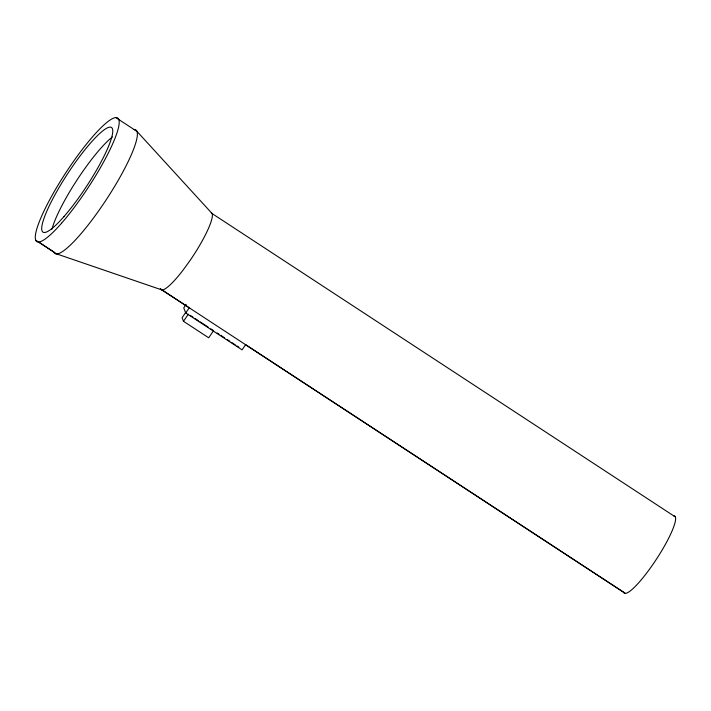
<?xml version="1.0" encoding="UTF-8"?>
<svg xmlns="http://www.w3.org/2000/svg" width="711" height="711" viewBox="0 0 711 711"><rect width="100%" height="100%" fill="white"/><g stroke="black" fill="none" stroke-linecap="round" stroke-linejoin="round"><path stroke-width="1.07" d="M186.158 304.397L183.749 307.881L185.713 312.947L242.069 349.856L245.668 344.622M185.784 312.36L182.096 317.71L183.482 321.283L208.687 337.796L213.602 330.651L210.9 328.882M185.713 312.947L189.322 307.721M183.482 321.283L188.397 314.146M38.616 242.042L56.809 253.96L162.117 290.008A46.064 8.372 -56.8 0 0 183.065 270.127L189.899 260.715A46.064 8.372 -56.8 0 0 212.136 213.576L211.22 212.989L675.379 516.95M115.857 117.626L137.001 131.428L212.136 213.576M625.36 593.374L160.277 288.826L188.131 307.063M245.686 344.755L623.52 592.201A46.064 8.372 -56.8 0 0 656.493 559.095A46.064 8.372 -56.8 0 0 673.539 515.768M190.201 315.329L192.903 317.097M194.698 318.279L198.298 320.634M200.102 321.816L208.199 327.113M217.202 333.015L219.006 334.188M220.801 335.37L224.4 337.725M227.102 339.494L229.804 341.262M231.608 342.444L235.208 344.799M237.003 345.981L238.807 347.164M35.666 240.149L53.858 252.067A73.846 13.42 -56.8 0 0 106.721 199A73.846 13.42 -56.8 0 0 134.05 129.535M51.956 229.262A62.524 11.358 -56.8 0 1 77.099 179.865A62.524 11.358 -56.8 0 1 112.356 136.965M61.573 223.201A73.846 13.42 -56.8 0 0 118.808 119.519A73.846 13.42 -56.8 0 0 51.325 196.778A73.846 13.42 -56.8 0 0 61.573 223.201M63.972 216.553A62.524 11.358 -56.8 0 0 112.427 128.762A62.524 11.358 -56.8 0 0 55.298 194.183A62.524 11.358 -56.8 0 0 63.972 216.553"/></g></svg>
